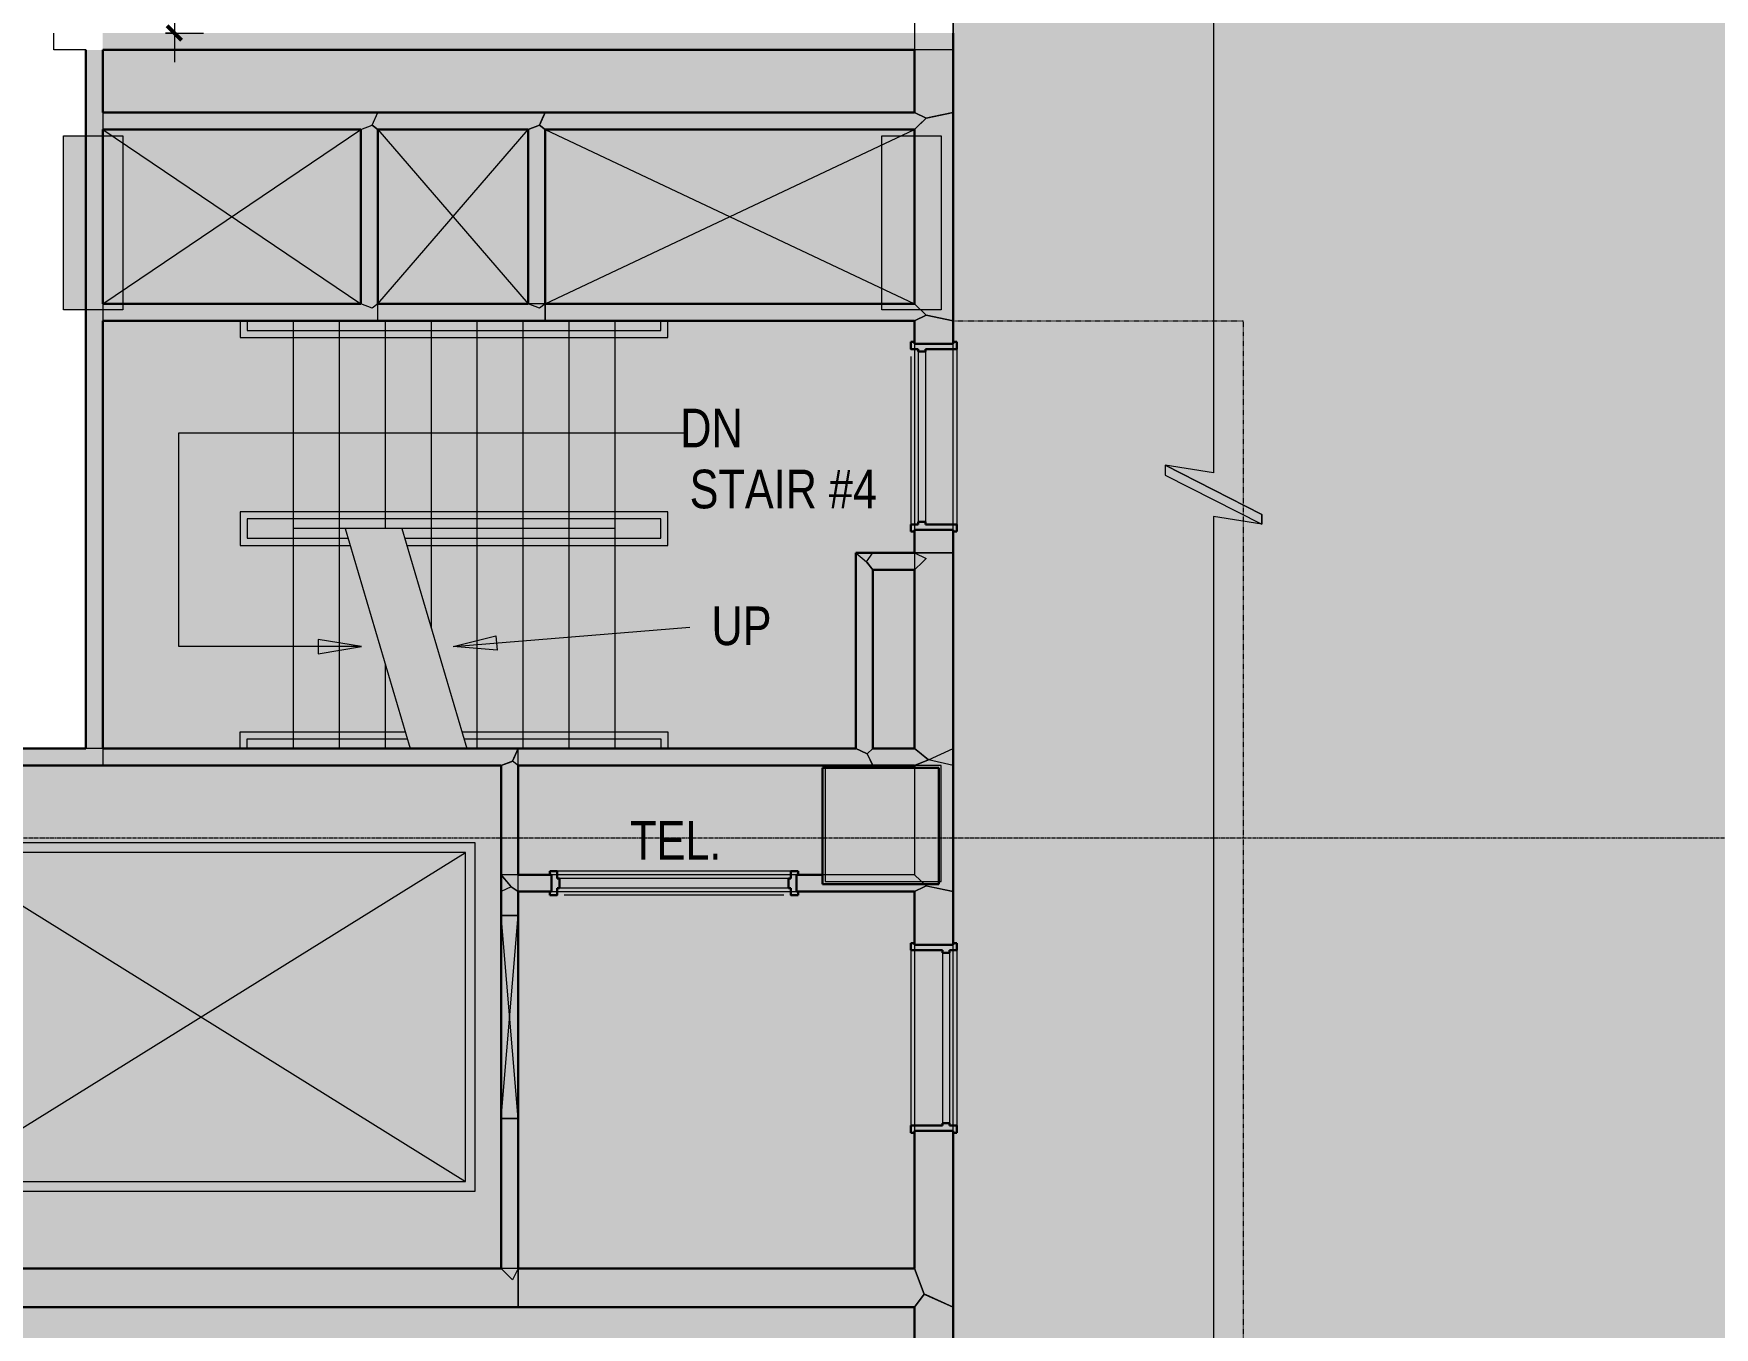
# Model space of a CAD drawing. Header units: inches. Extents: x -3744 to 107, y 238 to 2359.
# Drawn here: x -2707.9 to -2360.3, y 1313.7 to 1581.3 of the extents above; entities that cross this region are included whole.
import ezdxf

# ---------------------------------------------------------------- set-up
doc = ezdxf.new("R2010")
doc.units = ezdxf.units.IN
doc.header["$MEASUREMENT"] = 0
doc.linetypes.add('IMPORT-CENTER2 _2_', pattern=[1.125, 0.75, -0.125, 0.125, -0.125])
doc.linetypes.add('IMPORT-HIDDEN4 _2_', pattern=[0.09375, 0.0625, -0.03125])
for name, color, linetype, lineweight in [('A-Anno-Bldg', 7, 'Continuous', 9), ('A-ANNO-DIMS', 211, 'Continuous', 9), ('A-ANNO-DIMS-64', 211, 'Continuous', 9), ('A-ANNO-NOTE', 131, 'Continuous', 9), ('A-Bldg-Patt', 7, 'Continuous', 9), ('A-DETL-GENF', 92, 'Continuous', 9), ('A-DETL-THIN', 151, 'Continuous', 9), ('A-DOOR', 31, 'Continuous', 18), ('A-Flor-Evtr', 7, 'Continuous', 9), ('A-Flor-Strs-Exst', 7, 'Continuous', 9), ('A-Grid', 7, 'IMPORT-CENTER2 _2_', 9), ('A-WALL', 113, 'Continuous', 18), ('A-Wall-Bldg', 7, 'Continuous', 9), ('A-Wall-Open', 7, 'Continuous', 9), ('A-WALL-PATT', 111, 'Continuous', 18), ('core model_dwg', 8, 'Continuous', 9), ('I-WALL', 2, 'Continuous', 18), ('S-COLS', 52, 'Continuous', 18)]:
    doc.layers.add(name, color=color, linetype=linetype, lineweight=lineweight)
doc.styles.add('Arial', font='arial.ttf', dxfattribs={"width": 0.8, "height": 8})
doc.styles.add('Swis721 Lt BT', font='swissl.ttf', dxfattribs={"height": 6})
doc.dimstyles.new('OTJ_-_3_32__Linear__1_2__Tolerance', dxfattribs={"dimscale": 12, "dimtxt": 6.33189, "dimasz": 0.25, "dimexe": 0.5, "dimexo": 0.333333, "dimgap": 0.333333, "dimtad": 1, "dimdec": 1, "dimrnd": 0.5, "dimzin": 3, "dimdsep": 46, "dimlunit": 4, "dimtxsty": 'Swis721 Lt BT', "dimblk1": 'OBLIQUE', "dimblk2": 'OBLIQUE', "dimsah": 1, "dimcen": 0.09, "dimdle": 0.5, "dimazin": 0, "dimtfac": 1, "dimtdec": 4, "dimtix": 1, "dimtmove": 0, "dimatfit": 3, "dimfxl": 1, "dimtvp": 1, "dimfrac": 2, "dimtolj": 1, "dimtzin": 0, "dimarcsym": 2})

# ---------------------------------------------------------------- blocks, each defined once
blk = doc.blocks.new('Concrete-Rectangular-Column - 24 x 24-6974123-Level 05 RCP')
at = {"layer": 'S-COLS', "lineweight": 9}
blk.add_hatch(color=7, dxfattribs=at).paths.add_polyline_path([(-11.5, -12), (12, -12), (12, -11.5), (-11.5, -11.5), (-11.5, 12), (-12, 12), (-12, -12)], flags=0)
at = {"layer": 'S-COLS', "color": 8, "lineweight": 30}
for p, q in [((-12, 12), (-11.5, 12)), ((-12, -12), (-12, 12)), ((-11.5, 12), (12, 12)), ((12, 12), (12, -11.5)), ((12, -12), (-12, -12)), ((12, -11.5), (12, -12))]:
    blk.add_line(p, q, dxfattribs=at)
blk = doc.blocks.new('Door - Single - Solid Door-6981894-Level 05 RCP')
at = {"layer": 'A-DOOR'}
h = blk.add_hatch(color=250, dxfattribs=at)
h.paths.add_polyline_path([(23.62, 4.84), (22.12, 4.84), (22.12, 3.34), (21.62, 3.34), (21.62, 1.84), (22.12, 1.84), (22.12, -4.66), (23.62, -4.66), (23.62, -3.91), (23.24, -3.91), (23.24, 4.09), (23.62, 4.09), (23.62, 4.34)], flags=0)
h.paths.add_polyline_path([(-13.63, 3.34), (-14.13, 3.34), (-14.13, 4.84), (-15.63, 4.84), (-15.63, 4.09), (-15.26, 4.09), (-15.26, -3.91), (-15.63, -3.91), (-15.63, -4.66), (-14.13, -4.66), (-14.13, 1.84), (-13.63, 1.84)], flags=0)
at = {"layer": 'A-DOOR', "color": 8, "lineweight": 30}
for p, q in [((-15.63, 4.09), (-15.63, 4.84)), ((-15.63, 4.84), (-14.13, 4.84)), ((-14.13, 4.84), (-14.13, 3.34)), ((22.12, 3.34), (22.12, 4.84)), ((22.12, 4.84), (23.62, 4.84)), ((23.62, 4.84), (23.62, 4.09)), ((-14.13, 3.34), (-13.63, 3.34)), ((-13.63, 1.84), (-14.13, 1.84)), ((-14.13, 1.84), (-14.13, -4.66)), ((-13.63, 3.34), (-13.63, 1.84)), ((21.62, 1.84), (21.62, 3.34)), ((21.62, 3.34), (22.12, 3.34)), ((22.12, 1.84), (21.62, 1.84)), ((22.12, -4.66), (22.12, 1.84)), ((-15.63, -4.66), (-15.63, -3.91)), ((-14.13, -4.66), (-15.63, -4.66)), ((23.62, -4.66), (22.12, -4.66)), ((23.62, -3.91), (23.62, -4.66))]:
    blk.add_line(p, q, dxfattribs=at)
at = {"layer": 'A-DOOR', "lineweight": 9}
for p, q in [((-14.13, 4.84), (22.12, 4.84)), ((-13.63, 3.34), (21.62, 3.34)), ((-13.63, 1.84), (21.62, 1.84)), ((-14.13, -4.66), (22.12, -4.66))]:
    blk.add_line(p, q, dxfattribs=at)
blk = doc.blocks.new('Door - Single - Solid Door-6981897-Level 05 RCP')
at = {"layer": 'A-DOOR'}
h = blk.add_hatch(color=250, dxfattribs=at)
h.paths.add_polyline_path([(23.62, -4.09), (23.24, -4.09), (23.24, 3.91), (23.62, 3.91), (23.62, 4.66), (22.12, 4.66), (22.12, -1.84), (21.62, -1.84), (21.62, -3.34), (22.12, -3.34), (22.12, -4.84), (23.62, -4.84), (23.62, -4.34)], flags=0)
h.paths.add_polyline_path([(-13.63, -1.84), (-14.13, -1.84), (-14.13, 4.66), (-15.63, 4.66), (-15.63, 3.91), (-15.26, 3.91), (-15.26, -4.09), (-15.63, -4.09), (-15.63, -4.84), (-14.13, -4.84), (-14.13, -3.34), (-13.63, -3.34)], flags=0)
at = {"layer": 'A-DOOR', "color": 8, "lineweight": 30}
for p, q in [((-14.13, 4.66), (-15.63, 4.66)), ((-15.63, 4.66), (-15.63, 3.91)), ((-14.13, -1.84), (-14.13, 4.66)), ((22.12, 4.66), (22.12, -1.84)), ((23.62, 4.66), (22.12, 4.66)), ((23.62, 3.91), (23.62, 4.66)), ((-13.63, -1.84), (-14.13, -1.84)), ((-14.13, -3.34), (-13.63, -3.34)), ((-14.13, -4.84), (-14.13, -3.34)), ((-13.63, -3.34), (-13.63, -1.84)), ((21.62, -1.84), (21.62, -3.34)), ((22.12, -1.84), (21.62, -1.84)), ((21.62, -3.34), (22.12, -3.34)), ((22.12, -3.34), (22.12, -4.84)), ((-15.63, -4.09), (-15.63, -4.84)), ((-15.63, -4.84), (-14.13, -4.84)), ((22.12, -4.84), (23.62, -4.84)), ((23.62, -4.84), (23.62, -4.09))]:
    blk.add_line(p, q, dxfattribs=at)
at = {"layer": 'A-DOOR', "lineweight": 9}
for p, q in [((-14.13, 4.66), (22.12, 4.66)), ((-13.63, -1.84), (21.62, -1.84)), ((-13.63, -3.34), (21.62, -3.34)), ((-14.13, -4.84), (-14.01, -4.84)), ((-12.63, -4.84), (22.12, -4.84))]:
    blk.add_line(p, q, dxfattribs=at)
blk = doc.blocks.new('Door - Double - Solid 2-7039712-Level 05 RCP')
at = {"layer": 'A-DOOR'}
h = blk.add_hatch(color=250, dxfattribs=at)
h.paths.add_polyline_path([(-27.32, 2.59), (-27.69, 2.59), (-27.69, 1.84), (-27.32, 1.84), (-27.32, -1.66), (-27.69, -1.66), (-27.69, -2.41), (-26.19, -2.41), (-26.19, -0.91), (-25.69, -0.91), (-25.69, 1.09), (-26.19, 1.09), (-26.19, 2.59)], flags=0)
h.paths.add_polyline_path([(23.31, 2.59), (22.18, 2.59), (22.18, 1.09), (21.68, 1.09), (21.68, -0.91), (22.18, -0.91), (22.18, -2.41), (23.68, -2.41), (23.68, -1.66), (23.31, -1.66), (23.31, 1.84), (23.68, 1.84), (23.68, 2.59)], flags=0)
at = {"layer": 'A-DOOR', "color": 8, "lineweight": 30}
for p, q in [((-27.69, 1.84), (-27.69, 2.59)), ((-27.69, 2.59), (-26.19, 2.59)), ((-26.19, 2.59), (-26.19, 1.09)), ((-26.19, 1.09), (-25.69, 1.09)), ((-25.69, 1.09), (-25.69, -0.91)), ((21.68, -0.91), (21.68, 1.09)), ((21.68, 1.09), (22.18, 1.09)), ((22.18, 1.09), (22.18, 2.59)), ((22.18, 2.59), (23.68, 2.59)), ((23.68, 2.59), (23.68, 1.84)), ((-27.69, -2.41), (-27.69, -1.66)), ((-26.19, -2.41), (-27.69, -2.41)), ((-25.69, -0.91), (-26.19, -0.91)), ((-26.19, -0.91), (-26.19, -2.41)), ((22.18, -0.91), (21.68, -0.91)), ((22.18, -2.41), (22.18, -0.91)), ((23.68, -2.41), (22.18, -2.41)), ((23.68, -1.66), (23.68, -2.41))]:
    blk.add_line(p, q, dxfattribs=at)
at = {"layer": 'A-DOOR', "lineweight": 9}
for p, q in [((-26.19, 2.59), (-26.06, 2.59)), ((-25.69, 1.09), (21.68, 1.09)), ((-24.69, 2.59), (20.68, 2.59)), ((22.05, 2.59), (22.18, 2.59)), ((-26.19, -2.41), (22.18, -2.41)), ((-25.69, -0.91), (21.68, -0.91))]:
    blk.add_line(p, q, dxfattribs=at)
blk = doc.blocks.new('core model_dwg_24_SQ_COLUMN-V5-Level 05 RCP')
at = {"layer": 'A-Bldg-Patt'}
for points in [[(12, 12), (-12, 12), (-12, -4), (12, -4), (12, -1.75)], [(-12, -4), (-12, -12), (12, -12), (12, -4), (11.25, -4)]]:
    blk.add_hatch(color=256, dxfattribs=at).paths.add_polyline_path(points, flags=0)
at = {"layer": 'A-Wall-Bldg', "flags": 128}
blk.add_lwpolyline([(-12, -12), (12, -12), (12, 12), (-12, 12)], close=True, dxfattribs=at)
blk = doc.blocks.new('core model_dwg_1300 Eye - 5th Floor-6996771-Level 05 RCP')
at = {"layer": 'A-Anno-Bldg'}
blk.add_hatch(color=256, dxfattribs=at).paths.add_polyline_path([(-2612.03, 1453.74), (-2621.13, 1454.5), (-2612.28, 1456.73)], flags=0)
at = {"layer": 'A-Bldg-Patt'}
h = blk.add_hatch(color=256, dxfattribs=at)
h.paths.add_polyline_path([(-2697.1, 1524.13), (-2697.1, 1560.13), (-2701.72, 1560.13), (-2701.72, 1524.13)], flags=0)
h.paths.add_polyline_path([(-2693.6, 1525.4), (-2689.47, 1525.4), (-2689.47, 1560.13), (-2693.6, 1560.13)], flags=0)
for points in [[(-2693.51, 1524.13), (-2689.47, 1524.13), (-2689.47, 1525.4), (-2693.6, 1525.4), (-2693.6, 1560.13), (-2697.1, 1560.13), (-2697.1, 1524.13), (-2693.6, 1524.13)], [(-2525.72, 1524.13), (-2520.22, 1524.13), (-2520.22, 1560.13), (-2525.72, 1560.13), (-2525.72, 1525.4), (-2532.47, 1525.4), (-2532.47, 1524.13)], [(-2525.72, 1525.4), (-2525.72, 1560.13), (-2532.47, 1560.13), (-2532.47, 1525.4)], [(-2649.07, 1453), (-2640.07, 1454.5), (-2649.07, 1456)]]:
    blk.add_hatch(color=256, dxfattribs=at).paths.add_polyline_path(points, flags=0)
at = {"layer": 'A-Anno-Bldg'}
for p, q in [((-2621.13, 1454.5), (-2572.21, 1458.5)), ((-2621.13, 1454.5), (-2612.28, 1456.73)), ((-2612.28, 1456.73), (-2612.03, 1453.74)), ((-2612.03, 1453.74), (-2621.13, 1454.5))]:
    blk.add_line(p, q, dxfattribs=at)
at = {"layer": 'A-Bldg-Patt'}
for p, q in [((-2693.6, 1561.47), (-2640.23, 1525.4)), ((-2693.6, 1525.4), (-2640.23, 1561.47)), ((-2636.73, 1561.47), (-2605.63, 1525.4)), ((-2636.73, 1525.4), (-2605.63, 1561.47)), ((-2602.13, 1561.47), (-2525.72, 1525.4)), ((-2602.13, 1525.4), (-2525.72, 1561.47)), ((-2640.07, 1454.5), (-2649.07, 1456)), ((-2649.07, 1456), (-2649.07, 1453)), ((-2649.07, 1453), (-2640.07, 1454.5))]:
    blk.add_line(p, q, dxfattribs=at)
at = {"layer": 'A-Bldg-Patt', "flags": 128}
blk.add_lwpolyline([(-2640.07, 1454.5), (-2677.91, 1454.5), (-2677.91, 1498.72), (-2573.25, 1498.72)], dxfattribs=at)
at = {"layer": 'A-Flor-Evtr'}
blk.add_line((-2727.98, 1343.9), (-2618.56, 1411.9), dxfattribs=at)
at = {"layer": 'A-Flor-Evtr', "flags": 128}
blk.add_lwpolyline([(-2729.98, 1413.9), (-2729.98, 1341.9), (-2616.56, 1341.9), (-2616.56, 1413.9)], close=True, dxfattribs=at)
blk.add_lwpolyline([(-2727.98, 1411.9), (-2727.98, 1343.9), (-2618.56, 1343.9), (-2618.56, 1411.9), (-2727.98, 1411.9), (-2618.56, 1343.9)], dxfattribs=at)
at = {"layer": 'A-Flor-Strs-Exst'}
for p, q in [((-2654.22, 1521.9), (-2654.22, 1433.4)), ((-2644.72, 1521.9), (-2644.72, 1433.4)), ((-2635.22, 1521.9), (-2635.22, 1478.9)), ((-2625.72, 1521.9), (-2625.72, 1458.53)), ((-2616.22, 1521.9), (-2616.22, 1433.4)), ((-2606.72, 1521.9), (-2606.72, 1433.4)), ((-2597.22, 1521.9), (-2597.22, 1433.4)), ((-2587.72, 1521.9), (-2587.72, 1433.4)), ((-2587.72, 1478.9), (-2654.22, 1478.9)), ((-2643.45, 1478.9), (-2630, 1433.4)), ((-2631.74, 1478.9), (-2618.29, 1433.4)), ((-2635.22, 1451.03), (-2635.22, 1433.4))]:
    blk.add_line(p, q, dxfattribs=at)
at = {"layer": 'A-Flor-Strs-Exst', "flags": 128}
for points in [[(-2665.22, 1521.9), (-2665.22, 1518.4), (-2576.72, 1518.4), (-2576.72, 1521.9)], [(-2663.72, 1521.9), (-2663.72, 1519.9), (-2578.22, 1519.9), (-2578.22, 1521.9)], [(-2630.7, 1475.4), (-2576.72, 1475.4), (-2576.72, 1482.4), (-2665.22, 1482.4), (-2665.22, 1475.4), (-2642.42, 1475.4)], [(-2631.15, 1476.9), (-2578.22, 1476.9), (-2578.22, 1480.9), (-2663.72, 1480.9), (-2663.72, 1476.9), (-2642.86, 1476.9)], [(-2665.22, 1433.4), (-2665.22, 1436.9), (-2631.04, 1436.9)], [(-2619.32, 1436.9), (-2576.72, 1436.9), (-2576.72, 1433.4)], [(-2663.72, 1433.4), (-2663.72, 1435.4), (-2630.59, 1435.4)], [(-2618.88, 1435.4), (-2578.22, 1435.4), (-2578.22, 1433.4)]]:
    blk.add_lwpolyline(points, dxfattribs=at)
at = {"layer": 'A-Grid'}
for p, q in [((-2517.72, 255.74), (-2517.72, 2341.04)), ((-193.7, 1414.9), (-3725.57, 1414.9))]:
    blk.add_line(p, q, dxfattribs=at)
at = {"layer": 'A-Wall-Bldg'}
for p, q in [((-2640.23, 1561.47), (-2640.23, 1525.4)), ((-2525.72, 1473.9), (-2534.35, 1473.9)), ((-2607.72, 1403.82), (-2607.72, 1433.4))]:
    blk.add_line(p, q, dxfattribs=at)
at = {"layer": 'A-Wall-Bldg', "flags": 128}
for points in [[(-2517.72, 1429.9), (-2517.72, 1473.9), (-2517.72, 1521.9), (-2517.72, 1564.97), (-2517.72, 1708.15), (-2517.72, 1774.15), (-2877.72, 1774.15), (-2877.72, 1762.15), (-2525.72, 1762.15), (-2525.72, 1708.15), (-2525.72, 1564.97), (-2602.13, 1564.97), (-2636.73, 1564.97)], [(-2602.13, 1525.4), (-2602.13, 1561.47), (-2525.72, 1561.47), (-2525.72, 1525.4), (-2602.13, 1525.4), (-2636.73, 1525.4), (-2636.73, 1561.47), (-2605.63, 1561.47), (-2605.63, 1525.4)], [(-2636.73, 1521.9), (-2602.13, 1521.9), (-2525.72, 1521.9), (-2525.72, 1473.9), (-2525.72, 1433.4), (-2534.35, 1433.4), (-2534.35, 1470.4), (-2525.72, 1470.4)], [(-2537.85, 1473.9), (-2537.85, 1433.4), (-2607.72, 1433.4), (-2748.22, 1433.4)], [(-2846.22, 1433.4), (-2846.22, 1443.4), (-2861.72, 1443.4), (-2861.72, 1438.9), (-2877.72, 1438.9), (-2877.72, 1446.9), (-2861.72, 1446.9), (-2842.72, 1446.9), (-2842.72, 1433.4), (-2744.72, 1433.4), (-2744.72, 1419.9), (-2744.72, 1317.9), (-2607.72, 1317.9), (-2525.72, 1317.9), (-2525.72, 1228.9), (-2558.72, 1228.9), (-2558.72, 1220.9), (-2517.72, 1220.9), (-2517.72, 1317.9), (-2517.72, 1403.82), (-2517.72, 1433.4)], [(-2611.22, 1403.82), (-2611.22, 1429.9), (-2748.22, 1429.9), (-2748.22, 1423.4), (-2839.22, 1423.4)], [(-2607.72, 1429.9), (-2534.35, 1429.9), (-2525.72, 1429.9), (-2525.72, 1407.32), (-2611.22, 1407.32), (-2611.22, 1398.9), (-2607.72, 1398.9), (-2607.72, 1403.82), (-2525.72, 1403.82), (-2525.72, 1325.9), (-2607.72, 1325.9), (-2744.72, 1325.9)], [(-2607.72, 1325.9), (-2607.72, 1356.9), (-2611.22, 1356.9), (-2611.22, 1325.9)]]:
    blk.add_lwpolyline(points, dxfattribs=at)
for points in [[(-2701.72, 1560.13), (-2689.47, 1560.13), (-2689.47, 1524.13), (-2701.72, 1524.13)], [(-2532.47, 1560.13), (-2520.22, 1560.13), (-2520.22, 1524.13), (-2532.47, 1524.13)]]:
    blk.add_lwpolyline(points, close=True, dxfattribs=at)
at = {"layer": 'A-Wall-Bldg', "linetype": 'IMPORT-HIDDEN4 _2_', "flags": 128}
blk.add_lwpolyline([(-2517.72, 1521.9), (-2457.72, 1521.9), (-2457.72, 1080.9), (-2517.72, 1080.9)], dxfattribs=at)
at = {"layer": 'A-Wall-Open'}
blk.add_line((-2607.72, 1398.9), (-2607.72, 1356.9), dxfattribs=at)
at = {"layer": 'A-Wall-Open', "flags": 128}
blk.add_lwpolyline([(-2611.22, 1356.9), (-2607.72, 1398.9), (-2611.22, 1398.9), (-2611.22, 1356.9), (-2607.72, 1356.9), (-2611.22, 1398.9)], dxfattribs=at)
at = {"layer": 'A-WALL-PATT', "color": 7, "lineweight": 9, "flags": 128}
for points in [[(-2640.23, 1561.47), (-2637.9, 1562.35), (-2636.73, 1561.47), (-2637.9, 1562.35), (-2636.73, 1564.97)], [(-2636.73, 1521.9), (-2636.73, 1525.4), (-2637.9, 1524.52), (-2640.23, 1525.4)], [(-2602.13, 1525.4), (-2603.29, 1524.52), (-2605.63, 1525.4)], [(-2537.85, 1473.9), (-2535.66, 1472.06), (-2535.51, 1471.88), (-2534.35, 1470.4), (-2535.66, 1472.06), (-2535.18, 1472.73), (-2534.35, 1473.9)], [(-2525.72, 1473.9), (-2523.34, 1472.73), (-2524.02, 1472.06), (-2525.72, 1470.4)], [(-2607.72, 1429.9), (-2608.88, 1430.77), (-2608.21, 1432.29), (-2607.72, 1433.4), (-2608.74, 1431.09), (-2608.88, 1430.77), (-2611.22, 1429.9), (-2609.14, 1430.68), (-2608.88, 1430.77), (-2607.72, 1433.4)], [(-2517.72, 1429.9), (-2522.81, 1431.06), (-2525.72, 1433.4), (-2524.33, 1432.29), (-2522.81, 1431.06), (-2525.72, 1429.9), (-2523.34, 1430.85), (-2522.81, 1431.06), (-2517.72, 1433.4)], [(-2607.72, 1403.82), (-2609.14, 1404.8), (-2609.29, 1404.99), (-2611.22, 1407.32), (-2609.14, 1404.8), (-2607.72, 1403.82), (-2608.88, 1404.63), (-2609.14, 1404.8), (-2611.22, 1403.82)], [(-2607.72, 1398.9), (-2609.14, 1398.9), (-2611.22, 1398.9)], [(-2611.22, 1356.9), (-2608.88, 1356.9), (-2607.72, 1356.9)], [(-2607.72, 1325.9), (-2608.88, 1323.52), (-2611.22, 1325.9)]]:
    blk.add_lwpolyline(points, dxfattribs=at)
for points in [[(-2603.29, 1562.35), (-2602.65, 1563.8), (-2602.13, 1564.97), (-2603.29, 1562.35), (-2605.63, 1561.47), (-2603.29, 1562.35), (-2602.13, 1561.47)], [(-2522.09, 1564.06), (-2523.34, 1563.8), (-2525.72, 1564.97), (-2523.34, 1563.8), (-2524.82, 1562.35), (-2525.72, 1561.47), (-2523.34, 1563.8), (-2517.72, 1564.97)], [(-2602.13, 1523.06), (-2602.13, 1525.4), (-2602.13, 1521.9)], [(-2523.34, 1523.06), (-2525.72, 1525.4), (-2523.34, 1523.06), (-2525.72, 1521.9), (-2523.34, 1523.06), (-2517.72, 1521.9)], [(-2523.34, 1473.9), (-2525.72, 1473.9), (-2522.81, 1473.9), (-2517.72, 1473.9)], [(-2534.92, 1431.06), (-2535.51, 1432.29), (-2534.35, 1433.4), (-2535.51, 1432.29), (-2535.66, 1432.36), (-2537.85, 1433.4), (-2535.51, 1432.29), (-2534.77, 1430.77), (-2534.35, 1429.9)], [(-2522.81, 1404.87), (-2523.34, 1404.99), (-2525.72, 1407.32), (-2523.34, 1404.99), (-2523.71, 1404.8), (-2525.72, 1403.82), (-2523.72, 1404.8), (-2523.34, 1404.99), (-2517.72, 1403.82)], [(-2607.72, 1320.56), (-2607.72, 1325.9), (-2607.72, 1320.56), (-2607.72, 1317.9)], [(-2523.34, 1320.4), (-2523.72, 1320.56), (-2525.72, 1325.9), (-2523.72, 1320.56), (-2525.72, 1317.9), (-2523.72, 1320.56), (-2522.72, 1320.12), (-2517.72, 1317.9)]]:
    blk.add_lwpolyline(points, close=True, dxfattribs=at)
at = {"rotation": 180}
blk.add_blockref('core model_dwg_24_SQ_COLUMN-V5-Level 05 RCP', (-2532.22, 1417.9), dxfattribs=at)
at = {"layer": 'A-Anno-Bldg', "char_height": 8, "line_spacing_factor": 0.941778, "style": 'Arial'}
for s, insert, width, attachment_point in [('DN', (-2567.71, 1503.71), 15.2784, 2), ('STAIR #4', (-2552.85, 1491.09), 45.8352, 2), ('UP', (-2567.71, 1462.8), 14.6908, 1), ('TEL.', (-2575.09, 1418.42), 22.3299, 2)]:
    blk.add_mtext(s, dxfattribs=dict(at, insert=insert, width=width, attachment_point=attachment_point))
blk = doc.blocks.new('core model_dwg-6996768-Level 05 RCP')
blk.add_blockref('core model_dwg_1300 Eye - 5th Floor-6996771-Level 05 RCP', (0, 0))
blk = doc.blocks.new('IA Break Line - IA Break Line-7116237-Level 05 RCP')
at = {"layer": 'A-ANNO-NOTE'}
blk.add_hatch(color=256, dxfattribs=at).paths.add_polyline_path([(-0.0954, -0.1563), (0.0636, 0.1563), (0.0954, 0.1563), (-0.0636, -0.1563)], flags=0)
for p, q in [((0.0636, 0.1563), (-0.0954, -0.1563)), ((0.0954, 0.1563), (-0.0636, -0.1563)), ((-0.0636, -0.1563), (0.0954, 0.1563)), ((0.0954, 0.1563), (0.0636, 0.1563)), ((0.0706, 0), (0.0954, 0.1563)), ((0.0706, 0), (0.0954, 0.1563)), ((-0.0706, 0), (-4.5, 0)), ((-0.0706, 0), (-4.5, 0)), ((-0.0954, -0.1563), (-0.0706, 0)), ((-0.0954, -0.1563), (-0.0706, 0)), ((4.5, 0), (0.0706, 0)), ((4.5, 0), (0.0706, 0)), ((-0.0636, -0.1563), (-0.0954, -0.1563)), ((-0.0954, -0.1563), (-0.0636, -0.1563))]:
    blk.add_line(p, q, dxfattribs=at)
blk = doc.blocks.new('DIMBLOCK9-Level 05 RCP')
at = {"layer": 'A-ANNO-DIMS-64'}
for p, q in [((-2672.4, 1613.46), (-2684.8, 1613.46)), ((-2678.8, 1613.46), (-2678.8, 1575.4)), ((-2678.8, 1613.46), (-2672.4, 1613.46)), ((-2680.67, 1581.4), (-2672.8, 1581.4)), ((-2678.8, 1581.4), (-2680.67, 1581.4))]:
    blk.add_line(p, q, dxfattribs=at)
at = {"layer": 'A-ANNO-DIMS-64', "lineweight": 50}
for p, q in [((-2678.8, 1613.46), (-2680.3, 1614.96)), ((-2678.8, 1613.46), (-2677.3, 1611.96)), ((-2678.8, 1581.4), (-2680.3, 1582.9)), ((-2678.8, 1581.4), (-2677.3, 1579.9))]:
    blk.add_line(p, q, dxfattribs=at)
at = {"layer": 'A-ANNO-DIMS-64', "color": 0, "insert": (-2690.81, 1591.75), "char_height": 6, "width": 13.6286, "attachment_point": 1, "rotation": 90, "line_spacing_factor": 1.005062, "style": 'Swis721 Lt BT'}
blk.add_mtext('EQ', dxfattribs=at)
blk = doc.blocks.new('_Oblique')
at = {"color": 0, "linetype": 'ByBlock', "lineweight": -2}
blk.add_line((-0.5, -0.5), (0.5, 0.5), dxfattribs=at)

msp = doc.modelspace()

# ---------------------------------------------------------------- hatches: boundary and pattern name
at = {"layer": 'A-DETL-GENF'}
h = msp.add_hatch(color=9, dxfattribs=at)
h.paths.add_polyline_path([(17.53, 364.9), (17.53, 682.08), (1.53, 682.08), (1.53, 699.9), (-11.09, 699.9), (-11.09, 723.9), (1.53, 723.9), (1.53, 741.71), (17.53, 741.71), (17.53, 1043.71), (-295.09, 1043.71), (-295.09, 1026.58), (-295.24, 1026.23), (-295.59, 1026.08), (-336.59, 1026.08), (-336.59, 1010.58), (-367.41, 1010.58), (-367.41, 1041.58), (-352.09, 1041.58), (-352.09, 1083.08), (-334.47, 1083.08), (-334.47, 1325.08), (-350.47, 1325.08), (-350.47, 1342.9), (-363.09, 1342.9), (-363.09, 1366.9), (-350.47, 1366.9), (-350.47, 1384.71), (-334.47, 1384.71), (-334.47, 1685.08), (-350.47, 1685.08), (-350.47, 1702.9), (-363.09, 1702.9), (-363.09, 1726.9), (-350.47, 1726.9), (-350.47, 1744.71), (-334.47, 1744.71), (-334.47, 2045.08), (-350.47, 2045.08), (-350.47, 2067.08), (-364.09, 2067.08), (-364.09, 2080.71), (-387.53, 2080.71), (-387.53, 2096.71), (-687.9, 2096.71), (-687.9, 2080.71), (-705.72, 2080.71), (-705.72, 2068.08), (-729.72, 2068.08), (-729.72, 2080.71), (-747.53, 2080.71), (-747.53, 2096.71), (-1047.9, 2096.71), (-1047.9, 2080.71), (-1065.72, 2080.71), (-1065.72, 2068.08), (-1089.72, 2068.08), (-1089.72, 2080.71), (-1107.53, 2080.71), (-1107.53, 2096.71), (-1414.47, 2096.71), (-1414.47, 2080.71), (-1437.9, 2080.71), (-1437.9, 2061.08), (-1467.53, 2061.08), (-1467.53, 1854.9), (-2127.9, 1854.9), (-2127.9, 2061.08), (-2157.53, 2061.08), (-2157.53, 2080.71), (-2180.97, 2080.71), (-2180.97, 2096.71), (-2487.9, 2096.71), (-2487.9, 2080.71), (-2505.72, 2080.71), (-2505.72, 2068.08), (-2529.72, 2068.08), (-2529.72, 2080.71), (-2547.53, 2080.71), (-2547.53, 2096.71), (-2860.09, 2096.71), (-2860.09, 2260.21), (-3613.29, 2260.21), (-3613.29, 1886.27), (-3565.29, 1886.27), (-3565.29, 1702.15), (-3538.29, 1702.15), (-3538.29, 1641.65), (-3565.29, 1641.65), (-3565.29, 1462.15), (-3538.29, 1462.15), (-3538.29, 1401.65), (-3565.29, 1401.65), (-3565.29, 1222.15), (-3538.29, 1222.15), (-3538.29, 1161.65), (-3565.29, 1161.65), (-3565.29, 982.15), (-3538.29, 982.15), (-3538.29, 921.65), (-3565.29, 921.65), (-3565.29, 737.52), (-3613.29, 737.52), (-3613.29, 364.9), (-3212.09, 364.9), (-3212.09, 412.9), (-3027.97, 412.9), (-3027.97, 439.9), (-2967.47, 439.9), (-2967.47, 412.9), (-2787.97, 412.9), (-2787.97, 439.9), (-2727.47, 439.9), (-2727.47, 412.9), (-2547.97, 412.9), (-2547.97, 439.9), (-2487.47, 439.9), (-2487.47, 412.9), (-2307.97, 412.9), (-2307.97, 439.9), (-2247.47, 439.9), (-2247.47, 412.9), (-2067.97, 412.9), (-2067.97, 439.9), (-2007.47, 439.9), (-2007.47, 412.9), (-1827.97, 412.9), (-1827.97, 439.9), (-1767.47, 439.9), (-1767.47, 412.9), (-1587.97, 412.9), (-1587.97, 439.9), (-1527.47, 439.9), (-1527.47, 412.9), (-1347.97, 412.9), (-1347.97, 439.9), (-1287.47, 439.9), (-1287.47, 412.9), (-1107.97, 412.9), (-1107.97, 439.9), (-1047.47, 439.9), (-1047.47, 412.9), (-867.97, 412.9), (-867.97, 439.9), (-807.47, 439.9), (-807.47, 412.9), (-627.97, 412.9), (-627.97, 439.9), (-567.47, 439.9), (-567.47, 412.9), (-383.34, 412.9), (-383.34, 364.9), (13.03, 364.9)], flags=0)
h.paths.add_polyline_path([(-3584.77, 369.4), (-3608.77, 369.4), (-3608.77, 393.4), (-3584.77, 393.4)], flags=0)
h.paths.add_polyline_path([(-10.97, 376.27), (-10.97, 400.27), (13.03, 400.27), (13.03, 376.27), (1.53, 376.27)], flags=0)
h.paths.add_polyline_path([(-345.72, 378.52), (-369.72, 378.52), (-369.72, 429.9), (-345.72, 429.9), (-345.72, 408.39)], flags=0)
h.paths.add_polyline_path([(-3225.72, 378.52), (-3249.72, 378.52), (-3249.72, 429.9), (-3225.72, 429.9), (-3225.72, 386.17)], flags=0)
h.paths.add_polyline_path([(-3548.29, 699.9), (-3599.66, 699.9), (-3599.66, 723.9), (-3548.29, 723.9), (-3548.29, 714.95)], flags=0)
h.paths.add_polyline_path([(-354.98, 778.9), (-369.72, 778.9), (-369.72, 802.9), (-345.72, 802.9), (-345.72, 778.9)], flags=0)
h.paths.add_polyline_path([(-741.72, 778.9), (-741.72, 802.9), (-717.72, 802.9), (-717.72, 778.9)], flags=0)
h.paths.add_polyline_path([(-1545.72, 778.9), (-1569.72, 778.9), (-1569.72, 802.9), (-1545.72, 802.9)], flags=0)
h.paths.add_polyline_path([(-1809.72, 778.9), (-1809.72, 802.9), (-1785.72, 802.9), (-1785.72, 778.9)], flags=0)
h.paths.add_polyline_path([(-1321.72, 778.9), (-1321.72, 802.9), (-1297.72, 802.9), (-1297.72, 778.9)], flags=0)
h.paths.add_polyline_path([(-1069.72, 778.9), (-1077.72, 778.9), (-1077.72, 802.9), (-1053.72, 802.9), (-1053.72, 778.9)], flags=0)
h.paths.add_polyline_path([(-2517.72, 778.9), (-2541.72, 778.9), (-2541.72, 802.9), (-2517.72, 802.9)], flags=0)
h.paths.add_polyline_path([(-2853.72, 778.9), (-2877.72, 778.9), (-2877.72, 802.9), (-2853.72, 802.9)], flags=0)
h.paths.add_polyline_path([(-2297.72, 778.9), (-2297.72, 802.9), (-2273.72, 802.9), (-2273.72, 778.9)], flags=0)
h.paths.add_polyline_path([(-2025.72, 778.9), (-2049.72, 778.9), (-2049.72, 802.9), (-2025.72, 802.9)], flags=0)
h.paths.add_polyline_path([(-3187.97, 778.9), (-3211.97, 778.9), (-3211.97, 802.9), (-3187.97, 802.9)], flags=0)
h.paths.add_polyline_path([(-759.08, 941.4), (-874.86, 941.4), (-874.86, 965.4), (-1077.72, 965.4), (-1077.72, 1080.9), (-717.72, 1080.9), (-717.72, 941.4), (-745.22, 941.4)], flags=0)
h.paths.add_polyline_path([(-2850.22, 941.4), (-2877.72, 941.4), (-2877.72, 1015.27), (-2878.47, 1015.27), (-2878.47, 1016.77), (-2876.97, 1016.77), (-2876.97, 1017.27), (-2875.47, 1017.27), (-2875.47, 1016.77), (-2873.47, 1016.77), (-2873.47, 1015.27), (-2874.22, 1015.27), (-2874.22, 1012.9), (-2850.22, 1012.9), (-2850.22, 988.9), (-2874.22, 988.9), (-2874.22, 944.9), (-2748.22, 944.9), (-2748.22, 1072.9), (-2874.22, 1072.9), (-2874.22, 1054.52), (-2873.47, 1054.52), (-2873.47, 1053.02), (-2875.47, 1053.02), (-2875.47, 1052.52), (-2876.97, 1052.52), (-2876.97, 1053.02), (-2878.47, 1053.02), (-2878.47, 1054.52), (-2877.72, 1054.52), (-2877.72, 1080.9), (-2517.72, 1080.9), (-2517.72, 941.4), (-2748.22, 941.4)], flags=0)
h.paths.add_polyline_path([(-759.08, 944.9), (-721.22, 944.9), (-721.22, 988.9), (-745.22, 988.9), (-745.22, 1012.9), (-721.22, 1012.9), (-721.22, 1077.4), (-1062.97, 1077.4), (-1062.97, 1042.4), (-1065.72, 1042.4), (-1065.72, 1003.9), (-1062.97, 1003.9), (-1062.97, 977.4), (-859.47, 977.4), (-859.47, 981.15), (-847.22, 981.15), (-847.22, 945.15), (-859.47, 945.15), (-859.47, 965.4), (-871.36, 965.4), (-871.36, 944.9), (-847.22, 944.9)], flags=0)
h.paths.add_polyline_path([(-2541.72, 944.9), (-2529.72, 944.9), (-2529.72, 967.9), (-2532.47, 967.9), (-2532.47, 972.4), (-2735.97, 972.4), (-2735.97, 945.15), (-2736.22, 945.15), (-2736.22, 944.9), (-2735.97, 944.9)], flags=0)
h.paths.add_polyline_path([(-2735.97, 975.9), (-2532.47, 975.9), (-2532.47, 1003.9), (-2529.72, 1003.9), (-2529.72, 1042.4), (-2532.47, 1042.4), (-2532.47, 1072.9), (-2735.97, 1072.9), (-2735.97, 1036.9), (-2736.22, 1036.9), (-2736.22, 981.15), (-2735.97, 981.15)], flags=0)
h.paths.add_polyline_path([(-1297.72, 1012.9), (-1321.72, 1012.9), (-1321.72, 1036.9), (-1297.72, 1036.9)], flags=0)
h.paths.add_polyline_path([(-1.41, 1013.9), (-10.97, 1013.9), (-10.97, 1037.9), (13.03, 1037.9), (13.03, 1013.9), (1.53, 1013.9)], flags=0)
h.paths.add_polyline_path([(-1809.72, 1018.9), (-1809.72, 1042.9), (-1785.72, 1042.9), (-1785.72, 1018.9)], flags=0)
h.paths.add_polyline_path([(-2289.72, 1018.9), (-2289.72, 1042.9), (-2265.72, 1042.9), (-2265.72, 1018.9), (-2273.72, 1018.9)], flags=0)
h.paths.add_polyline_path([(-1545.72, 1018.9), (-1569.72, 1018.9), (-1569.72, 1042.9), (-1545.72, 1042.9)], flags=0)
h.paths.add_polyline_path([(-2049.72, 1018.9), (-2049.72, 1042.9), (-2025.72, 1042.9), (-2025.72, 1018.9)], flags=0)
h.paths.add_polyline_path([(-3187.97, 1018.9), (-3211.97, 1018.9), (-3211.97, 1042.9), (-3187.97, 1042.9)], flags=0)
h.paths.add_polyline_path([(-859.47, 1036.9), (-859.47, 1072.9), (-847.22, 1072.9), (-847.22, 1036.9)], flags=0)
h.paths.add_polyline_path([(-1069.72, 1561.47), (-1069.72, 1560.13), (-1062.97, 1560.13), (-1062.97, 1524.13), (-1069.72, 1524.13), (-1069.72, 1522.23), (-1077.72, 1521.91), (-1077.72, 1561.47), (-1073.22, 1561.47)], flags=0)
h.paths.add_polyline_path([(-1069.72, 1564.97), (-901.83, 1564.97), (-901.83, 1577.4), (-1069.72, 1577.4), (-1069.72, 1570.4)], flags=0)
h.paths.add_polyline_path([(-721.22, 1228.9), (-721.22, 1233.65), (-717.72, 1233.65), (-717.72, 1228.9)], flags=0)
h.paths.add_polyline_path([(-859.47, 1220.9), (-1077.72, 1220.9), (-1077.72, 1481.52), (-1078.47, 1481.52), (-1078.47, 1483.02), (-1071.97, 1483.02), (-1071.97, 1483.52), (-1070.47, 1483.52), (-1070.47, 1483.02), (-1068.97, 1483.02), (-1068.97, 1481.52), (-1069.72, 1481.52), (-1069.72, 1473.9), (-1057.58, 1473.9), (-1057.58, 1433.4), (-901.83, 1433.4), (-901.83, 1524.13), (-905.97, 1524.13), (-905.97, 1560.13), (-901.83, 1560.13), (-901.83, 1561.47), (-1069.72, 1561.47), (-1069.72, 1564.97), (-1073.22, 1564.97), (-1073.22, 1577.4), (-1078.08, 1577.4), (-1078.08, 1708.15), (-1075.22, 1708.15), (-1075.22, 1744.15), (-1062.97, 1744.15), (-1062.97, 1708.15), (-732.47, 1708.15), (-732.47, 1744.15), (-720.22, 1744.15), (-720.22, 1708.15), (-717.72, 1708.15), (-717.72, 1429.9), (-733.72, 1429.9), (-733.72, 1387.9), (-717.72, 1387.9), (-717.72, 1379.65), (-721.22, 1379.65), (-721.22, 1384.4), (-752.72, 1384.4), (-752.72, 1348.4), (-721.22, 1348.4), (-721.22, 1353.15), (-717.72, 1353.15), (-717.72, 1272.15), (-721.22, 1272.15), (-721.22, 1275.15), (-756.22, 1275.15), (-756.22, 1429.9), (-847.22, 1429.9), (-847.22, 1228.9), (-721.22, 1228.9), (-721.22, 1220.9), (-847.22, 1220.9)], flags=0)
h.paths.add_polyline_path([(-2612.35, 1220.9), (-2877.72, 1220.9), (-2877.72, 1233.27), (-2878.47, 1233.27), (-2878.47, 1234.77), (-2876.47, 1234.77), (-2876.47, 1235.27), (-2874.97, 1235.27), (-2874.97, 1234.77), (-2873.47, 1234.77), (-2873.47, 1233.27), (-2874.22, 1233.27), (-2874.22, 1228.9), (-2748.22, 1228.9), (-2748.22, 1419.9), (-2839.22, 1419.9), (-2839.22, 1275.15), (-2874.22, 1275.15), (-2874.22, 1272.52), (-2873.47, 1272.52), (-2873.47, 1271.02), (-2874.97, 1271.02), (-2874.97, 1270.52), (-2876.47, 1270.52), (-2876.47, 1271.02), (-2878.47, 1271.02), (-2878.47, 1272.52), (-2877.72, 1272.52), (-2877.72, 1352.77), (-2878.47, 1352.77), (-2878.47, 1354.27), (-2876.97, 1354.27), (-2876.97, 1354.77), (-2875.47, 1354.77), (-2875.47, 1354.27), (-2873.47, 1354.27), (-2873.47, 1352.77), (-2874.22, 1352.77), (-2874.22, 1348.4), (-2842.72, 1348.4), (-2842.72, 1384.4), (-2874.22, 1384.4), (-2874.22, 1380.02), (-2873.47, 1380.02), (-2873.47, 1378.52), (-2875.47, 1378.52), (-2875.47, 1378.02), (-2876.97, 1378.02), (-2876.97, 1378.52), (-2878.47, 1378.52), (-2878.47, 1380.02), (-2877.72, 1380.02), (-2877.72, 1387.9), (-2861.72, 1387.9), (-2861.72, 1429.9), (-2877.72, 1429.9), (-2877.72, 1566.27), (-2878.47, 1566.27), (-2878.47, 1567.77), (-2877.72, 1567.77), (-2877.72, 1604.02), (-2878.47, 1604.02), (-2878.47, 1605.52), (-2877.72, 1605.52), (-2877.72, 1652.52), (-2878.47, 1652.52), (-2878.47, 1654.02), (-2877.72, 1654.02), (-2877.72, 1690.27), (-2878.47, 1690.27), (-2878.47, 1691.77), (-2877.72, 1691.77), (-2877.72, 1788.15), (-2517.72, 1788.15), (-2517.72, 1517.52), (-2516.97, 1517.52), (-2516.97, 1516.02), (-2523.47, 1516.02), (-2523.47, 1515.52), (-2524.97, 1515.52), (-2524.97, 1516.02), (-2526.47, 1516.02), (-2526.47, 1517.52), (-2525.72, 1517.52), (-2525.72, 1521.9), (-2693.6, 1521.9), (-2693.6, 1433.4), (-2537.85, 1433.4), (-2537.85, 1473.9), (-2525.72, 1473.9), (-2525.72, 1478.27), (-2526.47, 1478.27), (-2526.47, 1479.77), (-2524.97, 1479.77), (-2524.97, 1480.27), (-2523.47, 1480.27), (-2523.47, 1479.77), (-2516.97, 1479.77), (-2516.97, 1478.27), (-2517.72, 1478.27), (-2517.72, 1393.19), (-2516.97, 1393.19), (-2516.97, 1391.69), (-2518.47, 1391.69), (-2518.47, 1391.19), (-2519.97, 1391.19), (-2519.97, 1391.69), (-2526.47, 1391.69), (-2526.47, 1393.19), (-2525.72, 1393.19), (-2525.72, 1403.82), (-2549.78, 1403.82), (-2549.78, 1403.07), (-2551.28, 1403.07), (-2551.28, 1404.57), (-2551.78, 1404.57), (-2551.78, 1406.57), (-2551.28, 1406.57), (-2551.28, 1408.07), (-2549.78, 1408.07), (-2549.78, 1407.32), (-2544.72, 1407.32), (-2544.72, 1429.4), (-2544.22, 1429.4), (-2544.22, 1429.9), (-2607.72, 1429.9), (-2607.72, 1407.32), (-2601.15, 1407.32), (-2601.15, 1408.07), (-2599.65, 1408.07), (-2599.65, 1406.57), (-2599.15, 1406.57), (-2599.15, 1404.57), (-2599.65, 1404.57), (-2599.65, 1403.07), (-2601.15, 1403.07), (-2601.15, 1403.82), (-2607.72, 1403.82), (-2607.72, 1325.9), (-2525.72, 1325.9), (-2525.72, 1353.94), (-2526.47, 1353.94), (-2526.47, 1355.44), (-2519.97, 1355.44), (-2519.97, 1355.94), (-2518.47, 1355.94), (-2518.47, 1355.44), (-2516.97, 1355.44), (-2516.97, 1353.94), (-2517.72, 1353.94), (-2517.72, 1220.9), (-2529.72, 1220.9)], flags=0)
h.paths.add_polyline_path([(-2612.35, 1228.9), (-2532.47, 1228.9), (-2532.47, 1259.4), (-2525.72, 1259.4), (-2525.72, 1317.9), (-2744.72, 1317.9), (-2744.72, 1259.4), (-2735.97, 1259.4), (-2735.97, 1228.9), (-2693.6, 1228.9)], flags=0)
h.paths.add_polyline_path([(-859.47, 1228.9), (-859.47, 1259.4), (-850.72, 1259.4), (-850.72, 1317.9), (-1069.72, 1317.9), (-1069.72, 1259.4), (-1062.97, 1259.4), (-1062.97, 1228.9), (-901.83, 1228.9)], flags=0)
h.paths.add_polyline_path([(-745.61, 1287.4), (-721.22, 1287.4), (-721.22, 1344.9), (-752.72, 1344.9), (-752.72, 1287.4)], flags=0)
h.paths.add_polyline_path([(-2874.22, 1287.4), (-2842.72, 1287.4), (-2842.72, 1344.9), (-2874.22, 1344.9), (-2874.22, 1298.39)], flags=0)
h.paths.add_polyline_path([(-2693.6, 1325.9), (-2611.22, 1325.9), (-2611.22, 1429.9), (-2711.12, 1429.9), (-2711.12, 1417.65), (-2744.72, 1417.65), (-2744.72, 1325.9), (-2695.35, 1325.9)], flags=0)
h.paths.add_polyline_path([(-994.65, 1325.9), (-987.72, 1325.9), (-987.72, 1403.82), (-994.65, 1403.82), (-994.65, 1407.32), (-987.72, 1407.32), (-987.72, 1429.9), (-1051.22, 1429.9), (-1051.22, 1407.32), (-1045.28, 1407.32), (-1045.28, 1403.82), (-1069.72, 1403.82), (-1069.72, 1325.9), (-995.91, 1325.9)], flags=0)
h.paths.add_polyline_path([(-850.72, 1325.9), (-850.72, 1417.65), (-884.31, 1417.65), (-884.31, 1429.9), (-984.22, 1429.9), (-984.22, 1325.9), (-851.19, 1325.9)], flags=0)
h.paths.add_polyline_path([(-752.72, 1387.9), (-737.22, 1387.9), (-737.22, 1429.9), (-752.72, 1429.9), (-752.72, 1423.9), (-742.14, 1423.9), (-742.14, 1405.9), (-752.72, 1405.9), (-752.72, 1391.29)], flags=0)
h.paths.add_polyline_path([(-2842.72, 1387.9), (-2842.72, 1405.9), (-2853.29, 1405.9), (-2853.29, 1423.9), (-2842.72, 1423.9), (-2842.72, 1429.9), (-2858.22, 1429.9), (-2858.22, 1387.9), (-2853.29, 1387.9)], flags=0)
h.paths.add_polyline_path([(-1461.72, 1402.9), (-1461.72, 1426.9), (-1437.72, 1426.9), (-1437.72, 1402.9)], flags=0)
h.paths.add_polyline_path([(-2133.53, 1402.9), (-2157.53, 1402.9), (-2157.53, 1426.9), (-2133.53, 1426.9)], flags=0)
h.paths.add_polyline_path([(-1785.72, 1402.9), (-1809.72, 1402.9), (-1809.72, 1426.9), (-1785.72, 1426.9)], flags=0)
h.paths.add_polyline_path([(-3211.97, 1402.9), (-3211.97, 1426.9), (-3187.97, 1426.9), (-3187.97, 1402.9)], flags=0)
h.paths.add_polyline_path([(-2839.22, 1423.4), (-2748.22, 1423.4), (-2748.22, 1429.9), (-2839.22, 1429.9)], flags=0)
h.paths.add_polyline_path([(-2525.72, 1433.4), (-2525.72, 1470.4), (-2534.35, 1470.4), (-2534.35, 1433.4), (-2526.47, 1433.4)], flags=0)
h.paths.add_polyline_path([(-1069.72, 1433.4), (-1061.08, 1433.4), (-1061.08, 1470.4), (-1069.72, 1470.4), (-1069.72, 1434.01)], flags=0)
h.paths.add_polyline_path([(-1071.97, 1514.77), (-1071.97, 1515.27), (-1078.47, 1515.27), (-1078.47, 1516.77), (-1077.72, 1516.77), (-1077.72, 1521.9), (-1069.72, 1521.9), (-1069.72, 1516.77), (-1068.97, 1516.77), (-1068.97, 1515.27), (-1070.47, 1515.27), (-1070.47, 1514.77)], flags=0)
h.paths.add_polyline_path([(-2689.47, 1525.4), (-2640.23, 1525.4), (-2640.23, 1561.47), (-2693.6, 1561.47), (-2693.6, 1560.13), (-2689.47, 1560.13)], flags=0)
h.paths.add_polyline_path([(-2532.47, 1525.4), (-2532.47, 1560.13), (-2525.72, 1560.13), (-2525.72, 1561.47), (-2602.12, 1561.47), (-2602.12, 1525.4), (-2535.72, 1525.4)], flags=0)
h.paths.add_polyline_path([(-2605.62, 1525.4), (-2605.62, 1561.47), (-2636.73, 1561.47), (-2636.73, 1525.4), (-2612.35, 1525.4)], flags=0)
h.paths.add_polyline_path([(-2596.47, 1564.97), (-2525.72, 1564.97), (-2525.72, 1577.9), (-2693.6, 1577.9), (-2693.6, 1564.97), (-2602.12, 1564.97)], flags=0)
h.paths.add_polyline_path([(-2532.47, 1708.15), (-2532.47, 1744.15), (-2525.72, 1744.15), (-2525.72, 1776.15), (-2874.22, 1776.15), (-2874.22, 1744.15), (-2862.97, 1744.15), (-2862.97, 1708.15), (-2535.72, 1708.15)], flags=0)
h.paths.add_polyline_path([(-3187.97, 1738.9), (-3211.97, 1738.9), (-3211.97, 1762.9), (-3187.97, 1762.9)], flags=0)
h.paths.add_polyline_path([(-2157.53, 1793.9), (-2157.53, 1817.9), (-2133.53, 1817.9), (-2133.53, 1793.9)], flags=0)
h.paths.add_polyline_path([(-1785.72, 1793.9), (-1809.72, 1793.9), (-1809.72, 1817.9), (-1785.72, 1817.9)], flags=0)
h.paths.add_polyline_path([(-1461.72, 1793.9), (-1461.9, 1793.9), (-1461.9, 1817.9), (-1437.9, 1817.9), (-1437.9, 1793.9)], flags=0)
h.paths.add_polyline_path([(-3565.29, 1899.9), (-3599.66, 1899.9), (-3599.66, 1923.9), (-3548.29, 1923.9), (-3548.29, 1899.9)], flags=0)
h.paths.add_polyline_path([(-2865.66, 2067.08), (-2889.66, 2067.08), (-2889.66, 2091.08), (-2865.66, 2091.08), (-2865.66, 2080.71)], flags=0)
h.paths.add_polyline_path([(-3187.97, 2067.08), (-3211.97, 2067.08), (-3211.97, 2091.08), (-3187.97, 2091.08)], flags=0)
h.paths.add_polyline_path([(-3211.97, 2231.21), (-3211.97, 2255.21), (-3187.97, 2255.21), (-3187.97, 2231.21)], flags=0)
h.paths.add_polyline_path([(-3584.47, 2231.71), (-3608.47, 2231.71), (-3608.47, 2255.71), (-3584.47, 2255.71), (-3584.47, 2253.95)], flags=0)
h.paths.add_polyline_path([(-2889.66, 2234.71), (-2889.72, 2234.71), (-2889.72, 2258.71), (-2865.72, 2258.71), (-2865.72, 2234.71), (-2877.11, 2234.71)], flags=0)
at = {"layer": 'A-WALL-PATT', "lineweight": 9}
for points in [[(-2544.24, 1577.9), (-2525.72, 1577.9), (-2525.72, 1581.4), (-2693.6, 1581.4), (-2693.6, 1577.9), (-2546.17, 1577.9)], [(-2602.12, 1561.47), (-2525.72, 1561.47), (-2525.72, 1564.97), (-2693.6, 1564.97), (-2693.6, 1561.47), (-2605.62, 1561.47)], [(-2636.73, 1525.4), (-2636.73, 1561.47), (-2640.23, 1561.47), (-2640.23, 1525.4)], [(-2605.62, 1525.4), (-2602.12, 1525.4), (-2602.12, 1561.47), (-2605.62, 1561.47), (-2605.62, 1561.31)], [(-2546.17, 1521.9), (-2525.72, 1521.9), (-2525.72, 1524.13), (-2532.47, 1524.13), (-2532.47, 1525.4), (-2689.47, 1525.4), (-2689.47, 1524.13), (-2693.6, 1524.13), (-2693.6, 1521.9), (-2612.35, 1521.9)], [(-2537.85, 1433.4), (-2534.35, 1433.4), (-2534.35, 1473.9), (-2537.85, 1473.9), (-2537.85, 1444.25)], [(-2525.72, 1470.4), (-2525.72, 1473.9), (-2534.35, 1473.9), (-2534.35, 1470.4)], [(-2839.22, 1429.9), (-2695.35, 1429.9), (-2695.35, 1433.4), (-2858.22, 1433.4), (-2858.22, 1429.9), (-2841.04, 1429.9)], [(-2544.72, 1429.9), (-2525.72, 1429.9), (-2525.72, 1433.4), (-2695.35, 1433.4), (-2695.35, 1429.9), (-2546.17, 1429.9)], [(-2611.22, 1325.9), (-2607.72, 1325.9), (-2607.72, 1429.9), (-2611.22, 1429.9), (-2611.22, 1326.24)], [(-2711.12, 1317.9), (-2525.72, 1317.9), (-2525.72, 1325.9), (-2744.72, 1325.9), (-2744.72, 1317.9), (-2727.37, 1317.9)]]:
    msp.add_hatch(color=7, dxfattribs=at).paths.add_polyline_path(points, flags=0)
h = msp.add_hatch(color=7, dxfattribs=at)
h.paths.add_polyline_path([(-2517.72, 1220.9), (-2517.72, 1354.32), (-2525.72, 1354.32), (-2525.72, 1259.4), (-2520.22, 1259.4), (-2520.22, 1223.4), (-2525.72, 1223.4), (-2525.72, 1220.9), (-2520.22, 1220.9)], flags=0)
h.paths.add_polyline_path([(-2517.72, 1392.82), (-2517.72, 1478.65), (-2525.72, 1478.65), (-2525.72, 1429.9), (-2520.22, 1429.9), (-2520.22, 1405.9), (-2520.72, 1405.9), (-2520.72, 1405.4), (-2525.72, 1405.4), (-2525.72, 1392.82), (-2520.22, 1392.82)], flags=0)
h.paths.add_polyline_path([(-2525.72, 1517.15), (-2517.72, 1517.15), (-2517.72, 1581.4), (-2525.72, 1581.4), (-2525.72, 1560.13), (-2520.22, 1560.13), (-2520.22, 1524.13), (-2525.72, 1524.13), (-2525.72, 1517.18)], flags=0)
h = msp.add_hatch(color=7, dxfattribs=at)
h.paths.add_polyline_path([(-2695.35, 1433.4), (-2693.6, 1433.4), (-2693.6, 1524.13), (-2697.1, 1524.13), (-2697.1, 1433.4)], flags=0)
h.paths.add_polyline_path([(-2695.91, 1560.13), (-2693.6, 1560.13), (-2693.6, 1577.9), (-2697.1, 1577.9), (-2697.1, 1560.13), (-2695.98, 1560.13)], flags=0)
h = msp.add_hatch(color=7, dxfattribs=at)
h.paths.add_polyline_path([(-2544.22, 1403.82), (-2525.72, 1403.82), (-2525.72, 1405.4), (-2544.72, 1405.4), (-2544.72, 1407.32), (-2550.15, 1407.32), (-2550.15, 1403.82), (-2544.72, 1403.82)], flags=0)
h.paths.add_polyline_path([(-2607.17, 1403.82), (-2600.78, 1403.82), (-2600.78, 1407.32), (-2607.72, 1407.32), (-2607.72, 1403.82)], flags=0)

# ---------------------------------------------------------------- linework, layer by layer
at = {"layer": 'A-DETL-THIN'}
for p, q in [((-2517.72, 1708.15), (-2517.72, 1577.9)), ((-2517.72, 1577.9), (-2693.6, 1577.9)), ((-2693.6, 1577.9), (-2693.6, 1429.9)), ((-2693.6, 1429.9), (-2877.72, 1429.9))]:
    msp.add_line(p, q, dxfattribs=at)
at = {"layer": 'A-WALL', "color": 8, "lineweight": 30}
for p, q in [((-2517.72, 1581.4), (-2517.72, 1517.15)), ((-2525.72, 1564.97), (-2525.72, 1577.9)), ((-2525.72, 1525.4), (-2525.72, 1561.47)), ((-2525.72, 1517.15), (-2525.72, 1521.9)), ((-2517.72, 1517.15), (-2525.72, 1517.15)), ((-2525.72, 1473.9), (-2525.72, 1478.65)), ((-2525.72, 1478.65), (-2517.72, 1478.65)), ((-2517.72, 1478.65), (-2517.72, 1392.82)), ((-2525.72, 1433.4), (-2525.72, 1470.4)), ((-2525.72, 1429.4), (-2525.72, 1429.9)), ((-2525.72, 1392.82), (-2525.72, 1403.82)), ((-2517.72, 1392.82), (-2525.72, 1392.82)), ((-2525.72, 1325.9), (-2525.72, 1354.32)), ((-2525.72, 1354.32), (-2517.72, 1354.32)), ((-2517.72, 1354.32), (-2517.72, 1220.9)), ((-2744.72, 1325.9), (-2611.22, 1325.9)), ((-2607.72, 1325.9), (-2525.72, 1325.9)), ((-2525.72, 1317.9), (-2744.72, 1317.9)), ((-2525.72, 1228.9), (-2525.72, 1317.9))]:
    msp.add_line(p, q, dxfattribs=at)
at = {"layer": 'I-WALL'}
for p, q in [((-2703.72, 1577.9), (-2703.72, 1581.4)), ((-2697.1, 1577.9), (-2703.72, 1577.9))]:
    msp.add_line(p, q, dxfattribs=at)
at = {"layer": 'I-WALL', "color": 8, "lineweight": 30}
for p, q in [((-2697.1, 1433.4), (-2697.1, 1577.9)), ((-2693.6, 1577.9), (-2693.6, 1564.97)), ((-2525.72, 1577.9), (-2693.6, 1577.9)), ((-2693.6, 1564.97), (-2525.72, 1564.97)), ((-2693.6, 1561.47), (-2693.6, 1525.4)), ((-2640.23, 1561.47), (-2693.6, 1561.47)), ((-2640.23, 1525.4), (-2640.23, 1561.47)), ((-2605.62, 1561.47), (-2636.73, 1561.47)), ((-2636.73, 1561.47), (-2636.73, 1525.4)), ((-2605.62, 1525.4), (-2605.62, 1561.47)), ((-2525.72, 1561.47), (-2602.12, 1561.47)), ((-2602.12, 1561.47), (-2602.12, 1525.4)), ((-2693.6, 1525.4), (-2640.23, 1525.4)), ((-2636.73, 1525.4), (-2605.62, 1525.4)), ((-2602.12, 1525.4), (-2525.72, 1525.4)), ((-2693.6, 1521.9), (-2693.6, 1433.4)), ((-2525.72, 1521.9), (-2693.6, 1521.9)), ((-2537.85, 1433.4), (-2537.85, 1473.9)), ((-2537.85, 1473.9), (-2525.72, 1473.9)), ((-2534.35, 1470.4), (-2534.35, 1433.4)), ((-2525.72, 1470.4), (-2534.35, 1470.4)), ((-2724.22, 1433.4), (-2697.1, 1433.4)), ((-2693.6, 1433.4), (-2537.85, 1433.4)), ((-2534.35, 1433.4), (-2525.72, 1433.4)), ((-2611.22, 1429.9), (-2744.72, 1429.9)), ((-2611.22, 1325.9), (-2611.22, 1429.9)), ((-2607.72, 1429.9), (-2607.72, 1407.32)), ((-2525.72, 1429.9), (-2607.72, 1429.9)), ((-2607.72, 1407.32), (-2600.78, 1407.32)), ((-2600.78, 1407.32), (-2600.78, 1403.82)), ((-2550.15, 1407.32), (-2544.72, 1407.32)), ((-2550.15, 1403.82), (-2550.15, 1407.32)), ((-2607.72, 1403.82), (-2607.72, 1325.9)), ((-2600.78, 1403.82), (-2607.72, 1403.82)), ((-2525.72, 1403.82), (-2550.15, 1403.82))]:
    msp.add_line(p, q, dxfattribs=at)

# ---------------------------------------------------------------- block references
at = {"layer": 'A-ANNO-NOTE', "xscale": 64, "yscale": 64, "zscale": 64, "rotation": 90.0000000000001}
msp.add_blockref('IA Break Line - IA Break Line-7116237-Level 05 RCP', (-2463.85, 1485.9), dxfattribs=at)
at = {"layer": 'A-DOOR'}
for name, p, rotation in [('Door - Single - Solid Door-6981897-Level 05 RCP', (-2521.63, 1501.89), 269.9999999999999), ('Door - Double - Solid 2-7039712-Level 05 RCP', (-2577.47, 1405.66), 180), ('Door - Single - Solid Door-6981894-Level 05 RCP', (-2521.8, 1377.56), 269.9999999999999)]:
    msp.add_blockref(name, p, dxfattribs=dict(at, rotation=rotation))
at = {"layer": 'core model_dwg', "color": 7}
msp.add_blockref('core model_dwg-6996768-Level 05 RCP', (0, 0), dxfattribs=at)
msp.add_blockref('core model_dwg-6996768-Level 05 RCP', (0, 0), dxfattribs=at)
at = {"layer": 'S-COLS', "lineweight": 9}
msp.add_blockref('Concrete-Rectangular-Column - 24 x 24-6974123-Level 05 RCP', (-2532.72, 1417.4), dxfattribs=at)

# ---------------------------------------------------------------- dimensions: what is measured, and where the dimension line sits
at = {"layer": 'A-ANNO-DIMS'}
dim = msp.add_linear_dim(base=(-2678.8, 1581.4), p1=(-2668.4, 1613.46), p2=(-2676.67, 1581.4), angle=90, text='EQ', dimstyle='OTJ_-_3_32__Linear__1_2__Tolerance', override={"dimpost": '<>', "dimfxl": 33.112397}, dxfattribs=at)
dim.commit()
dim.dimension.update_dxf_attribs({"geometry": 'DIMBLOCK9-Level 05 RCP', "text_midpoint": (-2686.1, 1597.43)})

doc.saveas('drawing.dxf')
